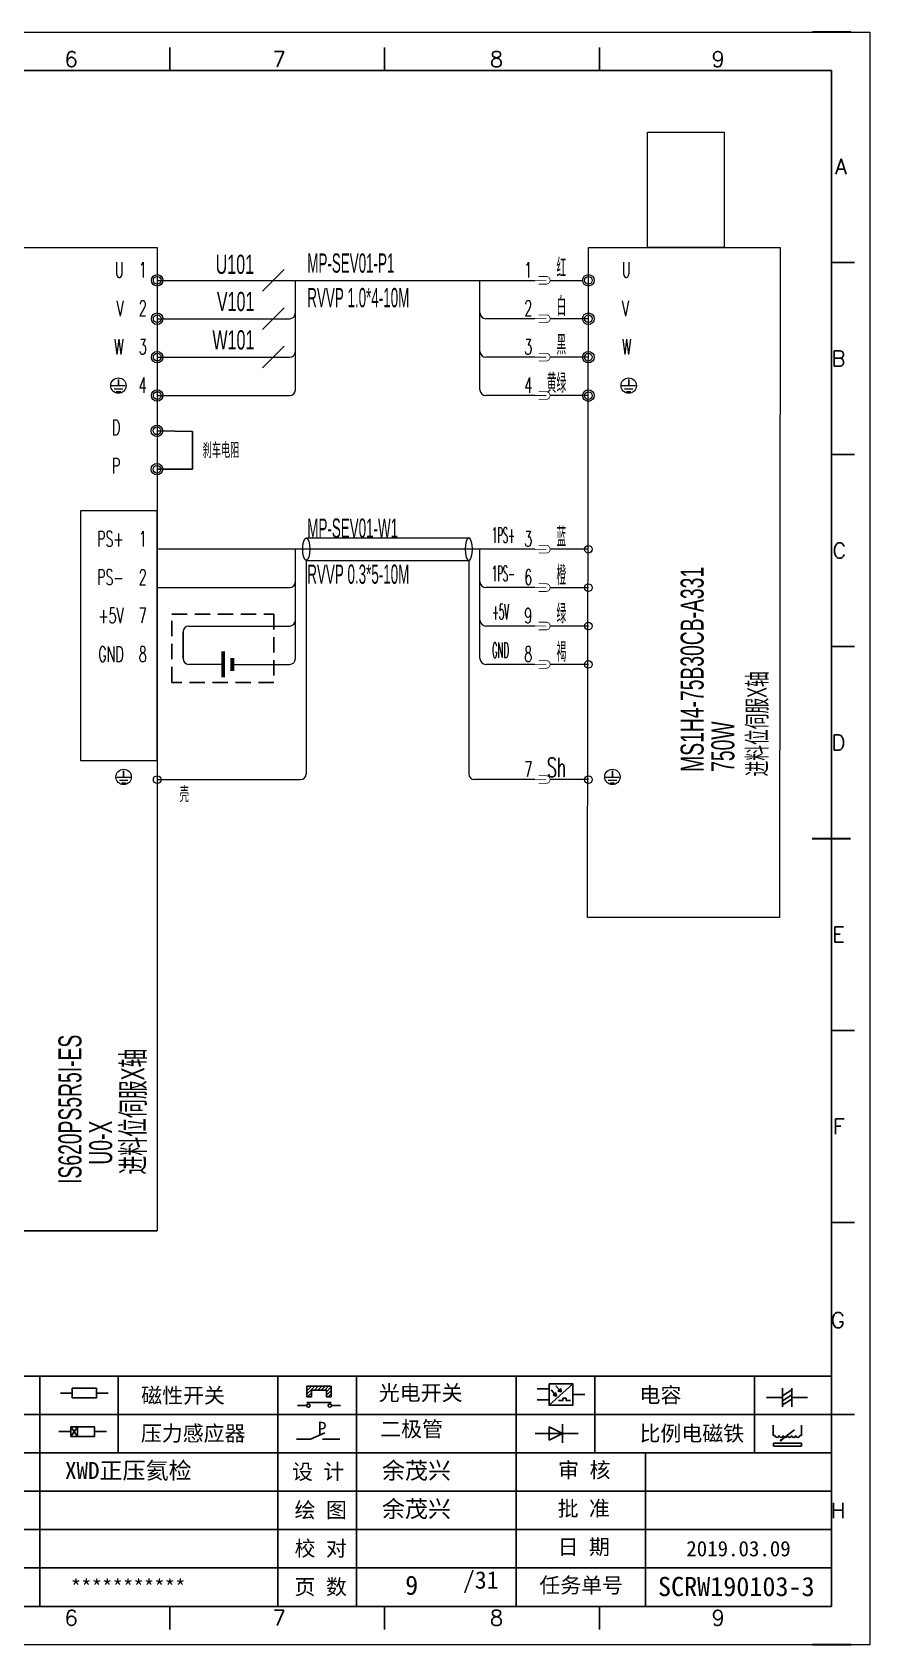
# Model space of a CAD drawing. Header units: millimetres. Extents: x -300 to 54435, y -106 to 60527.
# Drawn here: x 3381.5 to 3490.6, y 1900.2 to 2110.2 of the extents above; entities that cross this region are included whole.
import ezdxf
from ezdxf.enums import TextEntityAlignment as Align

# ---------------------------------------------------------------- set-up
doc = ezdxf.new("R2010")
doc.units = ezdxf.units.MM
doc.linetypes.add('DASHED', pattern=[0.75, 0.5, -0.25])
doc.layers.add('AE_BOR', color=1, linetype='Continuous')
doc.layers.add('Dimension', color=3, linetype='Continuous', lineweight=13)
doc.styles.get("Standard").update_dxf_attribs({"font": ''})
doc.styles.add('WD', font='romans.shx', dxfattribs={"width": 0.8, "bigfont": 'gbcbig.shx'})
doc.styles.add('样式 8', font='arial.ttf', dxfattribs={"width": 0.6, "height": 2.5})
doc.styles.add('汉字', font='')
doc.styles.get('Standard').set_extended_font_data('SimSun')
doc.styles.get('汉字').set_extended_font_data('新宋体')

# ---------------------------------------------------------------- blocks, each defined once
blk = doc.blocks.new('磁性开关')
at = {"linetype": 'ByBlock'}
h = blk.add_hatch(dxfattribs=at)
h.set_pattern_fill('ANSI31', color=256, scale=0.1, style=0)
h.paths.add_polyline_path([(-1910.88, -776.69), (-1910.88, -775.29), (-1907.69, -775.29), (-1907.69, -776.69), (-1908.31, -776.69), (-1908.31, -775.79), (-1910.25, -775.79), (-1910.25, -776.69)])
for p, q in [((-1910.88, -776.69), (-1910.88, -775.29)), ((-1910.88, -775.29), (-1907.69, -775.29)), ((-1910.88, -776.69), (-1910.25, -776.69)), ((-1910.25, -776.69), (-1910.25, -775.79)), ((-1910.25, -775.79), (-1908.31, -775.79)), ((-1908.31, -776.69), (-1908.31, -775.79)), ((-1908.31, -776.69), (-1907.69, -776.69)), ((-1907.69, -775.29), (-1907.69, -776.69)), ((-1910.91, -777.81), (-1912.09, -777.81)), ((-1910.88, -777.39), (-1907.69, -777.39)), ((-1907.66, -777.81), (-1906.48, -777.81))]:
    blk.add_line(p, q, dxfattribs=at)
for centre in [(-1910.68, -777.81), (-1907.88, -777.81)]:
    blk.add_circle(centre, 0.225, dxfattribs=at)
blk = doc.blocks.new('光电开关')
at = {"linetype": 'ByBlock'}
h = blk.add_hatch(dxfattribs=at)
h.set_pattern_fill('ANSI31', color=256, scale=0.01, style=0)
h.set_pattern_definition([(45, (0.172267, 0), (-0.0224506403, 0.0224506403), [])])
h.paths.add_polyline_path([(-1882.44, -776.34), (-1882.5, -775.91), (-1882.68, -776.07)])
h.paths.add_polyline_path([(-1882.86, -776.23), (-1882.44, -776.34), (-1882.68, -776.07)])
h.paths.add_polyline_path([(-1883.05, -776.88), (-1883.11, -776.45), (-1883.29, -776.61)])
h.paths.add_polyline_path([(-1883.47, -776.77), (-1883.05, -776.88), (-1883.29, -776.61)])
for p, q in [((-1884.01, -775.96), (-1885.56, -775.96)), ((-1880.91, -775.3), (-1884.01, -778.05)), ((-1883.75, -776.09), (-1883.05, -776.88)), ((-1883.11, -776.45), (-1883.47, -776.77)), ((-1883.05, -776.88), (-1883.47, -776.77)), ((-1883.14, -775.55), (-1882.44, -776.34)), ((-1883.05, -776.88), (-1883.11, -776.45)), ((-1882.5, -775.91), (-1882.86, -776.23)), ((-1882.44, -776.34), (-1882.86, -776.23)), ((-1882.44, -776.34), (-1882.5, -775.91)), ((-1879.37, -776.67), (-1880.91, -776.67)), ((-1884.01, -777.39), (-1885.56, -777.39)), ((-1882.78, -777.47), (-1882.23, -777.47)), ((-1882.23, -777.47), (-1882.23, -777.14)), ((-1882.23, -777.14), (-1881.78, -777.14)), ((-1881.78, -777.47), (-1881.78, -777.14)), ((-1881.23, -777.47), (-1881.78, -777.47))]:
    blk.add_line(p, q, dxfattribs=at)
blk.add_lwpolyline([(-1884.01, -775.3), (-1880.91, -775.3), (-1880.91, -778.05), (-1884.01, -778.05)], close=True, dxfattribs=at)
blk = doc.blocks.new('电磁阀线圈')
at = {"linetype": 'ByBlock'}
for p, q in [((-1854.61, -796.54), (-1856.17, -796.54)), ((-1854.61, -795.92), (-1853.75, -797.16)), ((-1853.75, -795.92), (-1854.61, -797.16)), ((-1853.75, -795.92), (-1853.75, -797.16)), ((-1851.53, -796.54), (-1849.97, -796.54))]:
    blk.add_line(p, q, dxfattribs=at)
blk.add_lwpolyline([(-1854.61, -795.92), (-1851.53, -795.92), (-1851.53, -797.16), (-1854.61, -797.16)], close=True, dxfattribs=at)
blk = doc.blocks.new('压力感应器')
at = {"linetype": 'ByBlock'}
for p, q in [((-1815.59, -777.73), (-1813.71, -776.93)), ((-1817.44, -777.73), (-1815.59, -777.73)), ((-1811.78, -777.73), (-1814.05, -777.73))]:
    blk.add_line(p, q, dxfattribs=at)
at = {"linetype": 'ByBlock', "insert": (-1814.65, -775.48), "char_height": 1.68, "width": 1.2242, "attachment_point": 1}
blk.add_mtext('{\\fNSimSun|b0|i0|c134|p49;P}', dxfattribs=at)
blk = doc.blocks.new('二极管')
at = {"linetype": 'ByBlock'}
for p, q in [((-1787.52, -776.77), (-1781.92, -776.77)), ((-1783.97, -776.77), (-1785.69, -775.9)), ((-1785.69, -775.9), (-1785.69, -777.65)), ((-1783.97, -776.77), (-1785.69, -777.65)), ((-1783.97, -777.99), (-1783.97, -775.56))]:
    blk.add_line(p, q, dxfattribs=at)
blk = doc.blocks.new('电容')
at = {"linetype": 'ByBlock'}
for p, q in [((-1756.08, -782.99), (-1756.08, -780.56)), ((-1754.86, -780.79), (-1756.08, -781.55)), ((-1754.86, -782.99), (-1754.86, -780.56)), ((-1756.08, -781.77), (-1758.13, -781.77)), ((-1754.86, -781.44), (-1756.08, -782.2)), ((-1754.86, -781.99), (-1756.08, -782.75)), ((-1754.86, -781.77), (-1752.81, -781.77))]:
    blk.add_line(p, q, dxfattribs=at)
blk = doc.blocks.new('比例电磁阀')
at = {"linetype": 'ByBlock'}
for p, q in [((-1757.26, -775.38), (-1757.26, -776.71)), ((-1757.26, -776.71), (-1757.05, -776.71)), ((-1754.5, -775.98), (-1756.35, -777.44)), ((-1753.58, -776.71), (-1753.8, -776.71)), ((-1753.58, -775.38), (-1753.58, -776.71)), ((-1753.6, -777.73), (-1757.25, -777.73)), ((-1757.25, -778.13), (-1757.25, -777.73)), ((-1753.6, -778.13), (-1757.25, -778.13)), ((-1756.35, -777.44), (-1756.25, -777.25)), ((-1756.35, -777.44), (-1756.15, -777.38)), ((-1756.15, -777.38), (-1756.25, -777.25)), ((-1753.6, -777.73), (-1753.6, -778.13))]:
    blk.add_line(p, q, dxfattribs=at)
for centre in [(-1756.78, -776.71), (-1756.24, -776.71), (-1755.7, -776.71), (-1755.15, -776.71), (-1754.61, -776.71), (-1754.07, -776.71)]:
    blk.add_arc(centre, 0.271, 180, 0, dxfattribs=at)
blk = doc.blocks.new('电阻')
at = {"linetype": 'ByBlock'}
for p, q in [((-3.09, 0), (-1.57, 0)), ((1.57, 0), (3.09, 0))]:
    blk.add_line(p, q, dxfattribs=at)
blk.add_lwpolyline([(-1.57, 0.63), (1.57, 0.63), (1.57, -0.63), (-1.57, -0.63)], close=True, dxfattribs=at)

msp = doc.modelspace()

# ---------------------------------------------------------------- linework, layer by layer
at = {"color": 7}
for p, q in [((3485.629, 2105.205), (3198.629, 2105.205)), ((3485.629, 1905.205), (3485.629, 2105.205)), ((3203.659, 1905.205), (3483.159, 1905.205)), ((3324.425, 1905.205), (3384.375, 1905.205)), ((3384.375, 1905.205), (3453.161, 1905.205))]:
    msp.add_line(p, q, dxfattribs=at)
at = {"lineweight": 0}
for p, q in [((3397.774, 2077.895), (3446.971, 2077.895)), ((3415.789, 2063.645), (3415.789, 2077.895)), ((3439.838, 2063.645), (3439.838, 2077.895)), ((3448.971, 2077.895), (3453.213, 2077.895)), ((3397.774, 2072.895), (3415.039, 2072.895)), ((3446.971, 2072.895), (3440.588, 2072.895)), ((3453.963, 2072.895), (3448.971, 2072.895)), ((3397.774, 2067.895), (3415.039, 2067.895)), ((3446.971, 2067.895), (3440.588, 2067.895)), ((3453.963, 2067.891), (3448.971, 2067.891)), ((3391.827, 2064.179), (3393.616, 2064.179)), ((3392.159, 2063.75), (3393.283, 2063.75)), ((3392.445, 2063.404), (3393.018, 2063.404)), ((3397.774, 2062.895), (3415.039, 2062.895)), ((3446.971, 2062.895), (3440.588, 2062.895)), ((3453.963, 2062.887), (3448.971, 2062.887)), ((3458.317, 2064.179), (3460.106, 2064.179)), ((3458.65, 2063.75), (3459.774, 2063.75)), ((3458.935, 2063.404), (3459.508, 2063.404)), ((3417.219, 2044.343), (3438.38, 2044.344)), ((3446.971, 2042.879), (3397.774, 2042.879)), ((3415.789, 2028.629), (3415.789, 2042.879)), ((3417.198, 2041.413), (3438.38, 2041.413)), ((3417.198, 2041.413), (3417.198, 2013.621)), ((3438.38, 2041.413), (3438.38, 2013.629)), ((3439.838, 2028.629), (3439.838, 2042.879)), ((3453.963, 2042.875), (3448.971, 2042.875)), ((3397.774, 2037.879), (3415.039, 2037.879)), ((3446.971, 2037.879), (3440.588, 2037.879)), ((3453.963, 2037.871), (3448.971, 2037.871)), ((3401.902, 2032.879), (3415.039, 2032.879)), ((3446.971, 2032.879), (3440.588, 2032.879)), ((3453.963, 2032.871), (3448.971, 2032.871)), ((3406.379, 2027.879), (3401.902, 2027.879)), ((3407.575, 2027.879), (3415.039, 2027.879)), ((3446.971, 2027.879), (3440.588, 2027.879)), ((3453.963, 2027.871), (3448.971, 2027.871)), ((3392.512, 2013.214), (3394.301, 2013.214)), ((3392.844, 2012.785), (3393.968, 2012.785)), ((3393.13, 2012.438), (3393.703, 2012.438)), ((3397.774, 2012.871), (3416.448, 2012.871)), ((3446.971, 2012.879), (3439.13, 2012.879)), ((3453.963, 2012.871), (3448.971, 2012.871)), ((3456.194, 2013.214), (3457.982, 2013.214)), ((3456.526, 2012.785), (3457.65, 2012.785)), ((3456.811, 2012.438), (3457.385, 2012.438))]:
    msp.add_line(p, q, dxfattribs=at)
for p, q in [((3392.721, 2064.975), (3392.721, 2064.186)), ((3459.212, 2064.975), (3459.212, 2064.186)), ((3397.774, 2058.298), (3402.36, 2058.228)), ((3402.36, 2058.228), (3402.36, 2053.298)), ((3402.36, 2053.298), (3397.774, 2053.298)), ((3401.152, 2032.129), (3401.152, 2028.629)), ((3393.406, 2014.01), (3393.406, 2013.221)), ((3457.088, 2014.01), (3457.088, 2013.221)), ((3397.774, 1954.09), (3369.146, 1954.09))]:
    msp.add_line(p, q)
at = {"color": 7, "linetype": 'ByBlock'}
for p, q in [((3485.629, 1935.205), (3198.629, 1935.205)), ((3485.629, 1930.205), (3198.629, 1930.205)), ((3485.629, 1925.205), (3198.629, 1925.205)), ((3485.629, 1920.205), (3198.629, 1920.205)), ((3485.629, 1915.205), (3198.629, 1915.205)), ((3485.629, 1910.205), (3361.652, 1910.205))]:
    msp.add_line(p, q, dxfattribs=at)
at = {"color": 7, "lineweight": -2}
for p, q in [((3382.463, 1935.205), (3382.463, 1925.205)), ((3392.7, 1935.205), (3392.7, 1925.205)), ((3413.511, 1935.205), (3413.511, 1925.205)), ((3423.749, 1935.205), (3423.749, 1925.205)), ((3444.559, 1935.205), (3444.559, 1925.205)), ((3454.797, 1935.205), (3454.797, 1925.205)), ((3475.607, 1935.205), (3475.607, 1925.205)), ((3382.463, 1925.205), (3382.463, 1905.29)), ((3413.511, 1925.205), (3413.511, 1905.205)), ((3423.749, 1925.205), (3423.749, 1905.205)), ((3444.559, 1925.205), (3444.559, 1905.205)), ((3461.412, 1925.205), (3461.412, 1905.205))]:
    msp.add_line(p, q, dxfattribs=at)
at = {"color": 7, "ltscale": 2}
for p, q in [((3485.629, 1905.205), (3485.629, 1926.651)), ((3453.161, 1905.205), (3483.159, 1905.205)), ((3453.161, 1905.205), (3485.629, 1905.205))]:
    msp.add_line(p, q, dxfattribs=at)
at = {"lineweight": 0}
for points in [[(3461.644, 2097.178), (3471.644, 2097.178), (3471.644, 2082.178), (3461.644, 2082.178)], [(3453.963, 2082.178), (3478.963, 2082.178), (3478.846, 1994.926), (3453.846, 1994.926)], [(3397.774, 2047.879), (3387.774, 2047.879), (3387.774, 2015.379), (3397.774, 2015.379)]]:
    msp.add_lwpolyline(points, close=True, dxfattribs=at)
msp.add_lwpolyline([(3369.146, 1954.09), (3369.146, 2082.178), (3397.774, 2082.178), (3397.774, 1954.09)], dxfattribs=at)
at = {"color": 3, "lineweight": 0, "const_width": 0.1, "flags": 128}
for points in [[(3448.471, 2077.895), (3446.971, 2077.895)], [(3448.471, 2072.895), (3446.971, 2072.895)], [(3448.471, 2067.895), (3446.971, 2067.895)], [(3448.471, 2062.895), (3446.971, 2062.895)], [(3448.471, 2042.879), (3446.971, 2042.879)], [(3448.471, 2037.879), (3446.971, 2037.879)], [(3448.471, 2032.879), (3446.971, 2032.879)], [(3448.471, 2027.879), (3446.971, 2027.879)], [(3448.471, 2012.879), (3446.971, 2012.879)]]:
    msp.add_lwpolyline(points, dxfattribs=at)
for points in [[(3447.471, 2078.395), (3448.471, 2078.395, -1), (3448.471, 2077.395), (3447.471, 2077.395)], [(3447.471, 2073.395), (3448.471, 2073.395, -1), (3448.471, 2072.395), (3447.471, 2072.395)], [(3447.471, 2068.395), (3448.471, 2068.395, -1), (3448.471, 2067.395), (3447.471, 2067.395)], [(3447.471, 2063.395), (3448.471, 2063.395, -1), (3448.471, 2062.395), (3447.471, 2062.395)], [(3447.471, 2043.379), (3448.471, 2043.379, -1), (3448.471, 2042.379), (3447.471, 2042.379)], [(3447.471, 2038.379), (3448.471, 2038.379, -1), (3448.471, 2037.379), (3447.471, 2037.379)], [(3447.471, 2033.379), (3448.471, 2033.379, -1), (3448.471, 2032.379), (3447.471, 2032.379)], [(3447.471, 2028.379), (3448.471, 2028.379, -1), (3448.471, 2027.379), (3447.471, 2027.379)], [(3447.471, 2013.379), (3448.471, 2013.379, -1), (3448.471, 2012.379), (3447.471, 2012.379)]]:
    msp.add_lwpolyline(points, format="xyb", dxfattribs=at)
at = {"color": 6, "linetype": 'DASHED', "ltscale": 4}
msp.add_lwpolyline([(3399.692, 2034.441), (3412.978, 2034.441), (3412.978, 2025.542), (3399.692, 2025.542)], close=True, dxfattribs=at)
at = {"color": 3}
for points in [[(3406.379, 2029.576, 0.5, 0.5, 0), (3406.379, 2026.181, 2, 2, 0)], [(3407.575, 2028.728, 0.5, 0.5, 0), (3407.575, 2027.03, 2, 2, 0)]]:
    msp.add_lwpolyline(points, format="xyseb", dxfattribs=at)
at = {"lineweight": 0}
for centre, radius in [((3397.774, 2077.895), 0.75), ((3397.774, 2077.895), 0.5), ((3453.963, 2077.895), 0.75), ((3453.963, 2077.895), 0.5), ((3397.774, 2072.895), 0.75), ((3397.774, 2072.895), 0.5), ((3453.963, 2072.895), 0.75), ((3453.963, 2072.895), 0.5), ((3397.774, 2067.895), 0.75), ((3453.963, 2067.891), 0.75), ((3397.774, 2067.895), 0.5), ((3453.963, 2067.891), 0.5), ((3392.721, 2064.186), 1), ((3459.212, 2064.186), 1), ((3397.774, 2062.895), 0.75), ((3397.774, 2062.895), 0.5), ((3453.963, 2062.887), 0.75), ((3453.963, 2062.887), 0.5), ((3397.74, 2058.298), 0.75), ((3397.74, 2058.298), 0.5), ((3397.74, 2053.298), 0.75), ((3397.74, 2053.298), 0.5), ((3453.963, 2042.875), 0.5), ((3453.963, 2037.871), 0.5), ((3453.963, 2032.871), 0.5), ((3453.963, 2027.871), 0.5), ((3393.406, 2013.221), 1), ((3457.088, 2013.221), 1), ((3397.774, 2012.871), 0.5), ((3453.963, 2012.871), 0.5)]:
    msp.add_circle(centre, radius, dxfattribs=at)
for centre, start, end in [((3415.039, 2073.645), 270, 0), ((3440.588, 2073.645), 180, 270), ((3415.039, 2068.645), 270, 0), ((3440.588, 2068.645), 180, 270), ((3415.039, 2063.645), 270, 0), ((3440.588, 2063.645), 180, 270), ((3415.039, 2038.629), 270, 0), ((3440.588, 2038.629), 180, 270), ((3401.902, 2032.129), 90, 180), ((3415.039, 2033.629), 270, 0), ((3440.588, 2033.629), 180, 270), ((3401.902, 2028.629), 180, 270), ((3415.039, 2028.629), 270, 0), ((3440.588, 2028.629), 180, 270), ((3416.448, 2013.621), 270, 0), ((3439.13, 2013.629), 180, 270)]:
    msp.add_arc(centre, 0.75, start, end, dxfattribs=at)
msp.add_ellipse((3417.198, 2042.879), major_axis=(0, 1.465), ratio=0.3169375, dxfattribs=at)
at = {"lineweight": 0, "extrusion": (0, 0, -1)}
msp.add_ellipse((3438.38, 2042.879), major_axis=(0, 1.465), ratio=0.3169375, dxfattribs=at)
at = {"layer": 'AE_BOR', "color": 7, "lineweight": 15}
for p, q in [((3193.625, 2110.205), (3490.625, 2110.205)), ((3490.625, 2110.205), (3490.625, 1900.205)), ((3490.625, 1900.205), (3193.625, 1900.205))]:
    msp.add_line(p, q, dxfattribs=at)
at = {"layer": 'AE_BOR', "color": 7, "lineweight": 30}
for p, q in [((3488.159, 2110.205), (3483.159, 2110.205)), ((3483.129, 2005.205), (3488.129, 2005.205)), ((3488.159, 1900.205), (3483.159, 1900.205))]:
    msp.add_line(p, q, dxfattribs=at)
at = {"layer": 'AE_BOR', "color": 7}
for p, q in [((3399.409, 2105.205), (3399.409, 2108.205)), ((3427.409, 2105.205), (3427.409, 2108.205)), ((3455.409, 2105.205), (3455.409, 2108.205)), ((3485.629, 2080.205), (3488.629, 2080.205)), ((3485.629, 2055.205), (3488.629, 2055.205)), ((3485.629, 2030.205), (3488.629, 2030.205)), ((3485.629, 1980.205), (3488.629, 1980.205)), ((3485.629, 1955.205), (3488.629, 1955.205)), ((3485.629, 1930.205), (3488.629, 1930.205)), ((3399.409, 1905.205), (3399.409, 1902.205)), ((3427.409, 1905.205), (3427.409, 1902.205)), ((3455.409, 1905.205), (3455.409, 1902.205))]:
    msp.add_line(p, q, dxfattribs=at)
at = {"layer": 'Dimension', "lineweight": 0}
for p, q in [((3411.514, 2076.48), (3414.342, 2079.309)), ((3411.514, 2071.48), (3414.342, 2074.309)), ((3411.514, 2066.48), (3414.342, 2069.309))]:
    msp.add_line(p, q, dxfattribs=at)

# ---------------------------------------------------------------- block references
at = {"color": 7, "linetype": 'ByBlock'}
for name, p in [('光电开关', (5332.85, 2709.474)), ('磁性开关', (5328.154, 2709.165)), ('电容', (5235.317, 2714.186)), ('电磁阀线圈', (5241.151, 2724.502)), ('压力感应器', (5233.349, 2704.721)), ('二极管', (5234.537, 2704.479)), ('比例电磁阀', (5235.317, 2704.186))]:
    msp.add_blockref(name, p, dxfattribs=at)
at = {"color": 7}
msp.add_blockref('电阻', (3388.281, 1932.981), dxfattribs=at)

# ---------------------------------------------------------------- texts
at = {"lineweight": 0, "style": 'WD', "width": 0.6}
for s, height, p in [('U', 2, (3393.406, 2078.245)), ('1', 2, (3396.406, 2078.253)), ('红', 2.5, (3451.075, 2078.245)), ('V', 2, (3393.406, 2073.245)), ('2', 2, (3396.406, 2073.253)), ('白', 2.5, (3451.075, 2073.245)), ('黑', 2.5, (3451.075, 2068.241)), ('W', 2, (3393.406, 2068.245)), ('3', 2, (3396.406, 2068.249)), ('4', 2, (3396.406, 2063.245)), ('黄绿', 2.5, (3451.075, 2063.241)), ('D', 2, (3392.965, 2057.738)), ('P', 2, (3392.965, 2052.738)), ('Sh', 2.5, (3451.075, 2013.225))]:
    msp.add_text(s, height=height, dxfattribs=at).set_placement(p, align=Align.RIGHT)
for s, p in [('1', (3445.61, 2078.253)), ('U', (3458.331, 2078.245)), ('2', (3445.61, 2073.253)), ('V', (3458.331, 2073.245)), ('3', (3445.61, 2068.249)), ('W', (3458.331, 2068.241)), ('4', (3445.61, 2063.245)), ('刹车电阻', (3403.695, 2054.749)), ('3', (3445.61, 2043.233)), ('6', (3445.61, 2038.229)), ('9', (3445.61, 2033.229)), ('8', (3445.61, 2028.229)), ('7', (3445.61, 2013.229))]:
    msp.add_text(s, height=2, dxfattribs=at).set_placement(p)
at = {"color": 6, "lineweight": 0, "style": 'WD', "width": 0.4}
for s, p in [('1PS+', (3441.408, 2043.725)), ('1PS-', (3441.408, 2038.725)), ('+5V', (3441.408, 2033.725)), ('GND', (3441.408, 2028.725))]:
    msp.add_text(s, height=2, dxfattribs=at).set_placement(p)
at = {"color": 6, "lineweight": 0, "style": 'WD', "width": 0.6}
for s, height, p in [('蓝', 2.5, (3451.075, 2043.225)), ('PS+', 2, (3393.406, 2043.229)), ('1', 2, (3396.406, 2043.229)), ('PS-', 2, (3393.406, 2038.229)), ('2', 2, (3396.406, 2038.229)), ('橙', 2.5, (3451.075, 2038.225)), ('+5V', 2, (3393.406, 2033.229)), ('7', 2, (3396.406, 2033.229)), ('绿', 2.5, (3451.075, 2033.225)), ('褐', 2.5, (3451.075, 2028.225)), ('GND', 2, (3393.406, 2028.225)), ('8', 2, (3396.406, 2028.225)), ('壳', 2, (3401.909, 2009.943))]:
    msp.add_text(s, height=height, dxfattribs=at).set_placement(p, align=Align.RIGHT)
msp.add_text('9', height=2.5).set_placement((3430.093, 1906.717))
at = {"color": 7, "char_height": 2, "attachment_point": 1, "style": '汉字'}
for s, insert in [('{\\fKaiTi_GB2312|b0|i0|c134|p49;光电开关}', (3426.648, 1934.014)), ('{\\fKaiTi_GB2312|b0|i0|c134|p49;磁性开关}', (3395.697, 1933.676)), ('{\\fKaiTi_GB2312|b0|i0|c134|p49;电容}', (3460.624, 1933.726)), ('{\\fKaiTi_GB2312|b0|i0|c134|p49;压力感应器}', (3395.645, 1928.736)), ('{\\fKaiTi_GB2312|b0|i0|c134|p49;二极管}', (3426.83, 1929.297)), ('{\\fKaiTi_GB2312|b0|i0|c134|p49;比例电磁铁}', (3460.624, 1928.726)), ('{\\fKaiTi_GB2312|b0|i0|c134|p0;设 计}', (3415.347, 1923.745)), ('{\\fKaiTi_GB2312|b0|i0|c134|p0;审 核}', (3450.014, 1923.954)), ('{\\fKaiTi_GB2312|b0|i0|c134|p0;绘 图}', (3415.675, 1918.745)), ('{\\fKaiTi_GB2312|b0|i0|c134|p0;批 准}', (3449.944, 1918.954)), ('{\\fKaiTi_GB2312|b0|i0|c134|p0;校 对}', (3415.675, 1913.745)), ('{\\fKaiTi_GB2312|b0|i0|c134|p0;日 期}', (3449.944, 1913.954)), ('{\\fKaiTi_GB2312|b0|i0|c134|p0;页 数}', (3415.675, 1908.745)), ('{\\fKaiTi_GB2312|b0|i0|c134|p0;任务单号}', (3447.568, 1908.954))]:
    msp.add_mtext(s, dxfattribs=dict(at, insert=insert))
at = {"color": 7}
for s, insert, char_height, width, attachment_point in [('{\\fKaiTi_GB2312|b0|i0|c134|p49;XWD\\fNSimSun|b0|i0|c134|p49;正}压氦检', (3385.772, 1924.004), 2.2, 26.57668, 1), ('余茂兴', (3427.058, 1924.004), 2.2, 15.31746, 1), ('余茂兴', (3427.058, 1919.004), 2.2, 15.31746, 1), ('{\\fKaiTi_GB2312|b0|i0|c134|p49;2019.03.09}', (3473.52, 1912.705), 2, 24.21725, 5)]:
    msp.add_mtext(s, dxfattribs=dict(at, insert=insert, char_height=char_height, width=width, attachment_point=attachment_point))
at = {"color": 7, "linetype": 'ByBlock', "lineweight": -2, "insert": (3436.262, 1908.366), "char_height": 4.26888, "width": 20.81025, "attachment_point": 5}
msp.add_mtext('  {\\H0.53119x; /31}', dxfattribs=at)
at = {"insert": (3463.032, 1909.039), "char_height": 2.5, "attachment_point": 1}
msp.add_mtext_dynamic_manual_height_columns('SCRW190103-3', width=16.39674, gutter_width=12.5, heights=[0], dxfattribs=at)
at = {"color": 7, "lineweight": -2, "insert": (3393.987, 1907.705), "char_height": 2, "width": 31.04816, "attachment_point": 5}
msp.add_mtext('{\\C256;***********}', dxfattribs=at)
at = {"layer": 'AE_BOR', "color": 7, "style": 'WD'}
for s, p in [('6', (3386.565, 2105.705)), ('7', (3413.663, 2105.705)), ('8', (3441.993, 2105.705)), ('9', (3470.857, 2105.705)), ('6', (3386.565, 1902.705)), ('7', (3413.663, 1902.705)), ('8', (3441.993, 1902.705)), ('9', (3470.857, 1902.705))]:
    msp.add_text(s, height=2, dxfattribs=at).set_placement(p, align=Align.CENTER)
for s, p in [('A', (3487.653, 2092.705)), ('B', (3487.462, 2067.705)), ('C', (3487.557, 2042.705)), ('D', (3487.462, 2017.705)), ('E', (3487.367, 1992.705)), ('F', (3487.367, 1967.705)), ('F', (3487.367, 1967.705)), ('G', (3487.367, 1942.486)), ('H', (3487.462, 1917.705))]:
    msp.add_text(s, height=2, dxfattribs=at).set_placement(p, align=Align.MIDDLE_RIGHT)
at = {"layer": 'Dimension', "lineweight": 0, "style": '样式 8', "width": 0.6}
for s, p in [('U101', (3410.402, 2078.734)), ('V101', (3410.444, 2073.895)), ('W101', (3410.444, 2068.895))]:
    msp.add_text(s, height=2.5, dxfattribs=at).set_placement(p, align=Align.RIGHT)
at = {"layer": 'Dimension', "color": 3, "lineweight": 0, "style": '样式 8', "width": 0.5}
for s, p in [('MP-SEV01-P1', (3417.334, 2078.895)), ('MP-SEV01-W1', (3417.334, 2044.379))]:
    msp.add_text(s, height=2.5, dxfattribs=at).set_placement(p)
at = {"layer": 'Dimension', "color": 1, "lineweight": 0, "style": '样式 8', "width": 0.5}
for s, p in [('RVVP 1.0*4-10M', (3417.334, 2076.895)), ('RVVP 0.3*5-10M', (3417.334, 2040.879))]:
    msp.add_text(s, height=2.5, dxfattribs=at).set_placement(p, align=Align.TOP_LEFT)
at = {"layer": 'Dimension', "color": 6, "lineweight": 0, "style": '样式 8', "width": 0.6}
for s, p in [('MS1H4-75B30CB-A331', (3468.981, 2013.886)), ('IS620PS5R5I-ES', (3387.909, 1960.224))]:
    msp.add_text(s, height=3, rotation=90, dxfattribs=at).set_placement(p)
at = {"layer": 'Dimension', "color": 3, "lineweight": 0, "style": '样式 8', "width": 0.6}
msp.add_text('进料位伺服X轴', height=2.5, rotation=90, dxfattribs=at).set_placement((3477.178, 2013.294))
at = {"layer": 'Dimension', "lineweight": 0, "style": '样式 8', "width": 0.6}
for s, p in [('750W', (3472.981, 2013.886)), ('进料位伺服X轴', (3396.106, 1961.431)), ('U0-X', (3391.909, 1962.724))]:
    msp.add_text(s, height=3, rotation=90, dxfattribs=at).set_placement(p)

doc.saveas('drawing.dxf')
